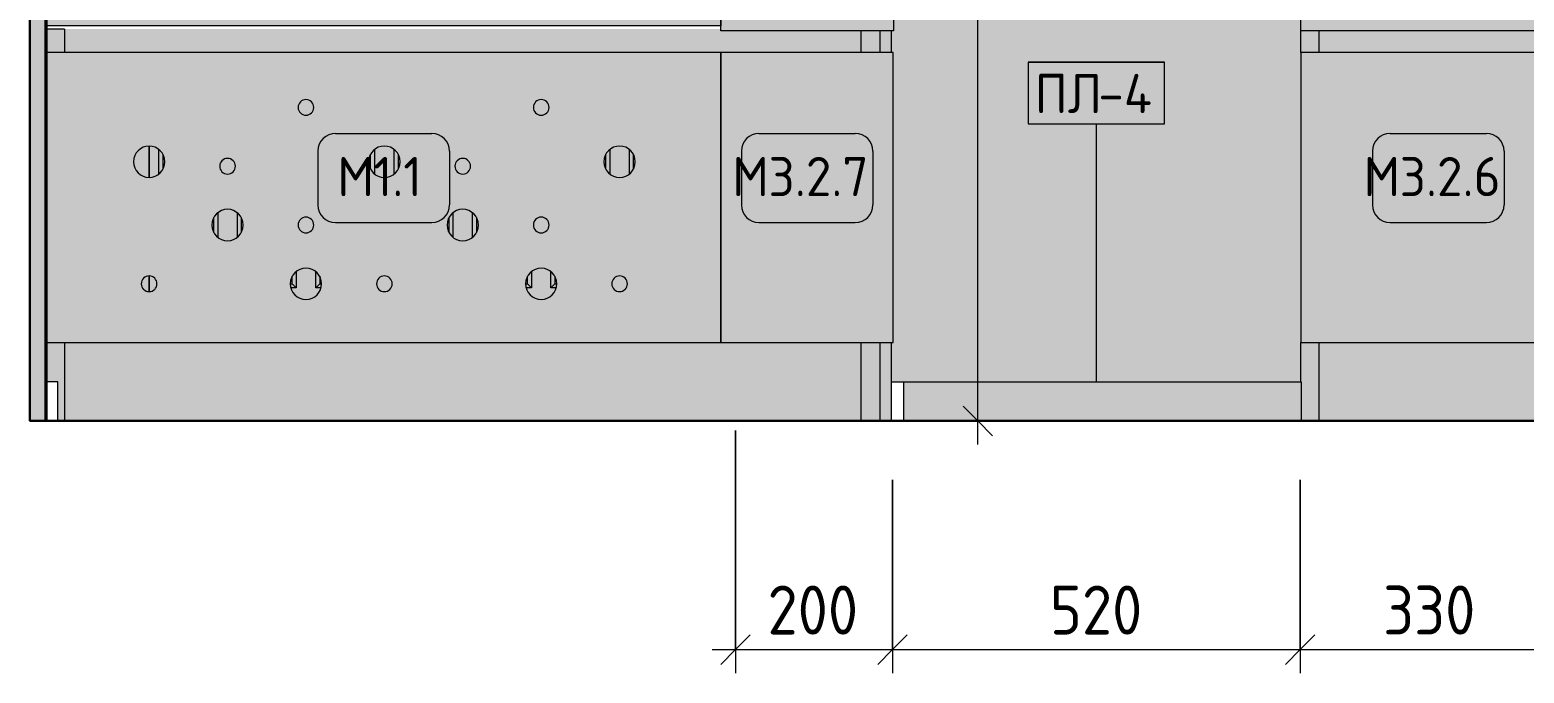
# Model space of a CAD drawing. Header units: millimetres. Extents: x 855 to 55508, y -2517 to 10900.
# Drawn here: x 38164 to 40070, y -322 to 499 of the extents above; entities that cross this region are included whole.
import ezdxf

# ---------------------------------------------------------------- set-up
doc = ezdxf.new("R2010")
doc.units = ezdxf.units.MM
for name, color, linetype, lineweight in [('A-ANNO-DIMS', 7, 'Continuous', 9), ('A-ANNO-DIMS-25', 7, 'Continuous', 9), ('A-FLOR', 7, 'Continuous', 9), ('A-GENM', 7, 'Continuous', 9), ('A-GENM-IDEN', 7, 'Continuous', 9), ('A-WALL-PATT', 7, 'Continuous', 9), ('I-WALL', 7, 'Continuous', 9), ('M-EQPM', 7, 'Continuous', 9), ('Знаки', 7, 'Continuous', 9), ('Марки для знаков', 7, 'Continuous', 9)]:
    doc.layers.add(name, color=color, linetype=linetype, lineweight=lineweight)
for name, color, linetype, lineweight, true_color in [('A-FLOR-FNSH-1', 7, 'Continuous', 30, 0x3c3c3c), ('A-WALL-5', 7, 'Continuous', 30, 0x3c3c3c), ('A-WALL-FNSH-3', 7, 'Continuous', 30, 0x3c3c3c), ('I-WALL-1', 7, 'Continuous', 9, 0x787878)]:
    doc.layers.add(name, color=color, linetype=linetype, lineweight=lineweight, true_color=true_color)
doc.layers.add('M-EQPM-1', color=7, linetype='Continuous', lineweight=9, true_color=0xe6e6e6, transparency=0.7)
doc.styles.add('GOST Common_5', font='GOST_Common.ttf', dxfattribs={"height": 50})
doc.styles.add('ISOCPEUR_2', font='isocpeur.ttf', dxfattribs={"width": 0.9, "height": 62.5})
doc.dimstyles.new('ISO-2_5_0_9К_БОЛЬШОЙ_1', dxfattribs={"dimscale": 304.8, "dimtxt": 62.248823, "dimasz": 0.123031, "dimexe": 0.098425, "dimexo": 0.246063, "dimgap": 0, "dimtad": 1, "dimdec": 0, "dimrnd": 10, "dimzin": 0, "dimdsep": 46, "dimtxsty": 'ISOCPEUR_2', "dimblk1": 'OBLIQUE', "dimblk2": 'OBLIQUE', "dimsah": 1, "dimcen": 0.09, "dimdle": 0.098425, "dimazin": 0, "dimtfac": 1, "dimtdec": 4, "dimtix": 1, "dimtmove": 0, "dimatfit": 3, "dimfxl": 1, "dimtvp": 1, "dimtolj": 1, "dimtzin": 0, "dimarcsym": 2})

# ---------------------------------------------------------------- blocks, each defined once
blk = doc.blocks.new('radiator_prado_classic_z_tip_30_po exemplyaru - Classic Z Тип 30-300-31134001-Развертка 1_68-3')
at = {"layer": 'M-EQPM-1'}
h = blk.add_hatch(color=256, dxfattribs=at)
h.paths.add_polyline_path([(-106478, 155), (-106472.8, 155.7), (-106468, 157.7), (-106463.6, 161.3), (-106460.5, 165.3), (-106458.7, 170), (-106458, 175), (-106458.7, 180.2), (-106460.7, 185), (-106463.9, 189.1), (-106468.3, 192.5), (-106473, 194.3), (-106478.5, 194.9), (-106483.2, 194.3), (-106488, 192.3), (-106492.1, 189.1), (-106495.5, 184.6), (-106497.3, 180.2), (-106498, 175), (-106497.3, 169.8), (-106495.3, 165), (-106492.1, 160.9), (-106488, 157.7), (-106483.2, 155.7), (-106478.5, 155.1)])
h.paths.add_polyline_path([(-106778, 155), (-106772.8, 155.7), (-106768, 157.7), (-106763.9, 160.9), (-106760.5, 165.3), (-106758.7, 170), (-106758, 175), (-106758.7, 180.2), (-106760.7, 185), (-106763.9, 189.1), (-106768.3, 192.5), (-106773, 194.3), (-106778, 195), (-106783.2, 194.3), (-106788, 192.3), (-106792.1, 189.1), (-106795.5, 184.6), (-106797.3, 180.2), (-106798, 175), (-106797.3, 169.8), (-106794.9, 164.5), (-106792.1, 160.9), (-106788, 157.7), (-106782.6, 155.6), (-106780.3, 155.3)])
h.paths.add_polyline_path([(-106378, 165), (-106375.4, 165.3), (-106373, 166.3), (-106370.9, 167.9), (-106369.3, 170), (-106368.3, 172.4), (-106368, 175), (-106368.3, 177.6), (-106369.9, 180.7), (-106371.4, 182.4), (-106373, 183.7), (-106375.4, 184.7), (-106378, 185), (-106380.6, 184.7), (-106383, 183.7), (-106385.1, 182.1), (-106386.8, 179.7), (-106387.7, 177.6), (-106388, 175), (-106387.7, 172.4), (-106386.5, 169.8), (-106385.1, 167.9), (-106383, 166.3), (-106380.6, 165.3)])
h.paths.add_polyline_path([(-106678, 165), (-106675.4, 165.3), (-106673, 166.3), (-106670.9, 167.9), (-106669.3, 170), (-106668.3, 173.1), (-106668, 175), (-106668.3, 177.6), (-106669.3, 180), (-106671.4, 182.4), (-106673, 183.7), (-106675.4, 184.7), (-106678, 185), (-106680.6, 184.7), (-106683, 183.7), (-106685.1, 182.1), (-106686.7, 180), (-106687.7, 177.6), (-106688, 175), (-106687.7, 172.4), (-106686.5, 169.8), (-106684.6, 167.6), (-106683, 166.3), (-106680.2, 165.3)])
h.paths.add_polyline_path([(-106978, 165), (-106975.4, 165.3), (-106973, 166.3), (-106970.9, 167.9), (-106969.3, 170), (-106968.3, 172.4), (-106968, 175), (-106968.3, 177.6), (-106969.3, 180), (-106971.4, 182.4), (-106973, 183.7), (-106975.4, 184.7), (-106978, 185), (-106978, 165.3)])
h.paths.add_polyline_path([(-106578, 230), (-106572.4, 230.9), (-106568, 232.7), (-106563.9, 235.9), (-106560.5, 240.4), (-106558.7, 245), (-106558, 250), (-106558.7, 255.2), (-106560.7, 260), (-106563.9, 264.1), (-106568, 267.3), (-106573, 269.3), (-106578, 270), (-106583.2, 269.3), (-106588, 267.3), (-106592.1, 264.1), (-106595.5, 259.6), (-106597.3, 255.2), (-106598, 250), (-106597.3, 244.8), (-106595.3, 240), (-106592.1, 235.9), (-106588, 232.7), (-106583.2, 230.7)])
h.paths.add_polyline_path([(-106878, 230), (-106872.4, 230.9), (-106868, 232.7), (-106863.9, 235.9), (-106860.5, 240.4), (-106858.7, 245), (-106858, 250), (-106858.7, 255.2), (-106860.7, 260), (-106863.9, 264.1), (-106868.3, 267.5), (-106873, 269.3), (-106878, 270), (-106883.2, 269.3), (-106888, 267.3), (-106892.1, 264.1), (-106895.5, 259.6), (-106897.3, 255.2), (-106898, 250), (-106897.3, 244.8), (-106895.3, 240), (-106892.1, 235.9), (-106888, 232.7), (-106883.2, 230.7)])
h.paths.add_polyline_path([(-106778, 240), (-106775.4, 240.3), (-106772.8, 241.5), (-106770.6, 243.4), (-106769.3, 245), (-106768.3, 247.4), (-106768, 250), (-106768.3, 252.6), (-106769.3, 255), (-106770.9, 257.1), (-106773, 258.7), (-106775.7, 259.7), (-106778, 260), (-106780.6, 259.7), (-106783, 258.7), (-106785.1, 257.1), (-106786.7, 255), (-106787.7, 252.6), (-106788, 250), (-106787.7, 247.4), (-106786.5, 244.8), (-106785.1, 242.9), (-106782.6, 241.2), (-106780.6, 240.3)])
h.paths.add_polyline_path([(-106478, 240), (-106475.4, 240.3), (-106472.8, 241.5), (-106470.6, 243.4), (-106469.3, 245), (-106468.3, 247.4), (-106468, 250), (-106468.3, 252.6), (-106469.3, 255), (-106470.9, 257.1), (-106473, 258.7), (-106475.4, 259.7), (-106478.5, 259.9), (-106480.6, 259.7), (-106483, 258.7), (-106485.1, 257.1), (-106486.7, 255), (-106487.7, 252.6), (-106488, 250), (-106487.7, 247.4), (-106486.5, 244.8), (-106485.1, 242.9), (-106482.4, 241.1), (-106480.6, 240.3), (-106478.5, 240.1)])
h.paths.add_polyline_path([(-106378, 310.7), (-106372.8, 311.4), (-106368, 313.4), (-106363.9, 316.5), (-106360.5, 321.1), (-106358.7, 325.5), (-106358, 330.7), (-106358.7, 335.9), (-106360.7, 340.7), (-106363.9, 344.8), (-106368, 348), (-106372.8, 350), (-106378, 350.7), (-106383.2, 350), (-106388, 348), (-106392.1, 344.8), (-106395.5, 340.3), (-106397.3, 335.9), (-106398, 330.7), (-106397.3, 325.5), (-106395.3, 320.7), (-106391.6, 316.1), (-106388, 313.4), (-106383.2, 311.4), (-106380.6, 311)])
h.paths.add_polyline_path([(-106678, 310.7), (-106672.8, 311.4), (-106668, 313.4), (-106663.9, 316.5), (-106660.5, 321.1), (-106658.7, 325.5), (-106658, 330.7), (-106658.7, 335.9), (-106660.7, 340.7), (-106663.9, 344.8), (-106668, 348), (-106672.8, 350), (-106678, 350.7), (-106683.2, 350), (-106688, 348), (-106692.1, 344.8), (-106695.7, 339.8), (-106697.3, 335.9), (-106698, 330.7), (-106697.3, 325.5), (-106695.3, 320.7), (-106692.1, 316.5), (-106688, 313.4), (-106683.2, 311.4), (-106680.6, 311)])
h.paths.add_polyline_path([(-106978, 310.7), (-106972.3, 311.6), (-106968, 313.4), (-106963.9, 316.5), (-106960.5, 321.1), (-106958.7, 325.5), (-106958, 330.7), (-106958.7, 335.9), (-106960.7, 340.7), (-106963.9, 344.8), (-106968, 348), (-106972.8, 350), (-106978, 350.7), (-106978, 311)])
h.paths.add_polyline_path([(-106578, 315), (-106575.4, 315.3), (-106572.8, 316.5), (-106570.9, 317.9), (-106569.3, 320), (-106568.3, 322.4), (-106568, 325), (-106568.3, 327.6), (-106569.3, 330), (-106570.9, 332.1), (-106573, 333.7), (-106576.4, 334.8), (-106578, 335), (-106580.6, 334.7), (-106583, 333.7), (-106585.1, 332.1), (-106587.1, 329), (-106587.7, 327.6), (-106588, 325), (-106587.7, 322.4), (-106586.3, 319.5), (-106585.1, 317.9), (-106582.1, 316), (-106580.6, 315.3)])
h.paths.add_polyline_path([(-106878, 315), (-106875.4, 315.3), (-106872.8, 316.5), (-106870.9, 317.9), (-106869.3, 320), (-106868.3, 322.4), (-106868, 325), (-106868.3, 327.6), (-106869.4, 330.1), (-106870.9, 332.1), (-106873, 333.7), (-106875.4, 334.7), (-106878, 335), (-106880.6, 334.7), (-106883, 333.7), (-106885.1, 332.1), (-106886.7, 330), (-106887.7, 327.6), (-106888, 325), (-106887.7, 322.4), (-106886.7, 320), (-106885.1, 317.9), (-106882.1, 316), (-106880.6, 315.3)])
h.paths.add_polyline_path([(-106478, 390), (-106475.4, 390.3), (-106473, 391.3), (-106470.3, 393.8), (-106469, 395.7), (-106468.3, 398), (-106468.1, 401), (-106468.7, 403.5), (-106469.7, 405.5), (-106471.4, 407.4), (-106473.2, 408.8), (-106475.4, 409.7), (-106478.8, 409.9), (-106480.6, 409.7), (-106483, 408.7), (-106485.2, 406.9), (-106486.7, 405), (-106487.7, 402.6), (-106488, 400), (-106487.7, 397.4), (-106486.6, 394.9), (-106485.1, 392.9), (-106483, 391.3), (-106480.6, 390.3), (-106478.5, 390.1)])
h.paths.add_polyline_path([(-106778, 390), (-106775.4, 390.3), (-106772.9, 391.4), (-106770.9, 392.9), (-106769, 395.7), (-106768.3, 398), (-106768.1, 400.8), (-106768.6, 403.2), (-106769.6, 405.3), (-106770.9, 407.1), (-106773.2, 408.8), (-106775.4, 409.7), (-106778, 410), (-106780.6, 409.7), (-106783.5, 408.3), (-106785.5, 406.5), (-106786.9, 404.5), (-106787.7, 402.6), (-106788, 400), (-106787.7, 397.4), (-106786.7, 395), (-106785.1, 392.9), (-106782.6, 391.2), (-106780.6, 390.3)])
at = {"layer": 'M-EQPM'}
for p, q in [((-106978, 310.7), (-106978, 350.7)), ((-106978, 310.7), (-106978, 350.7)), ((-106978, 310.7), (-106978, 350.7)), ((-106978, 310.7), (-106978, 350.7)), ((-106978, 350.7), (-106978, 310.7)), ((-106978, 350.7), (-106978, 310.7)), ((-106965.5, 315.3), (-106965.5, 346.1)), ((-106690.5, 346.1), (-106690.5, 315.3)), ((-106665.5, 315.3), (-106665.5, 346.1)), ((-106390.5, 346.1), (-106390.5, 315.3)), ((-106365.5, 315.3), (-106365.5, 346.1)), ((-106960.5, 340.2), (-106960.5, 321.1)), ((-106695.5, 321.1), (-106695.5, 340.3)), ((-106660.5, 340.2), (-106660.5, 321.1)), ((-106395.5, 321.1), (-106395.5, 340.3)), ((-106360.5, 340.2), (-106360.5, 321.1)), ((-106895.5, 240.4), (-106895.5, 259.6)), ((-106890.5, 265.4), (-106890.5, 234.6)), ((-106865.5, 234.6), (-106865.5, 265.4)), ((-106860.5, 259.6), (-106860.5, 240.4)), ((-106595.5, 240.4), (-106595.5, 259.6)), ((-106590.5, 265.4), (-106590.5, 234.6)), ((-106565.5, 234.6), (-106565.5, 265.4)), ((-106560.5, 259.6), (-106560.5, 240.4)), ((-106978, 165), (-106978, 185)), ((-106978, 165), (-106978, 185)), ((-106978, 165), (-106978, 185)), ((-106978, 165), (-106978, 185)), ((-106978, 185), (-106978, 165)), ((-106978, 185), (-106978, 165)), ((-106798, 175), (-106795.5, 175)), ((-106795.5, 175), (-106795.5, 184.6)), ((-106790.5, 170), (-106795.5, 175)), ((-106790.5, 190.4), (-106790.5, 170)), ((-106765.5, 170), (-106765.5, 190.4)), ((-106760.5, 175), (-106765.5, 170)), ((-106760.5, 184.6), (-106760.5, 175)), ((-106760.5, 175), (-106758, 175)), ((-106498, 175), (-106495.5, 175)), ((-106495.5, 175), (-106495.5, 184.6)), ((-106490.5, 170), (-106495.5, 175)), ((-106490.5, 190.4), (-106490.5, 170)), ((-106465.5, 170), (-106465.5, 190.4)), ((-106460.5, 175), (-106465.5, 170)), ((-106460.5, 184.6), (-106460.5, 175)), ((-106460.5, 175), (-106458, 175)), ((-106790.5, 170), (-106797.3, 170)), ((-106758.7, 170), (-106765.5, 170)), ((-106490.5, 170), (-106497.3, 170)), ((-106458.7, 170), (-106465.5, 170))]:
    blk.add_line(p, q, dxfattribs=at)
blk = doc.blocks.new('Плинтус - Плинтус светлый _сад_-32860289-Развертка 1_68-3')
at = {"layer": 'A-GENM'}
blk.add_hatch(color=256, dxfattribs=at).paths.add_polyline_path([(-105509, 0), (-105508.8, 0), (-105509, 50), (-106016.1, 50), (-106016.1, 0), (-105740, 0)])
for p, q in [((-106031.1, 0), (-106031.1, 50)), ((-106031.1, 50), (-106016.1, 50)), ((-106016.1, 50), (-105508.8, 50)), ((-106016.1, 50), (-106016.1, 0)), ((-105508.8, 50), (-105508.8, 0))]:
    blk.add_line(p, q, dxfattribs=at)
blk = doc.blocks.new('Зашивка радиатора_ с перфорацией М1_1 - Зашивка радиатора_ с перфорацией М1_1-31131234-Развертка 1_68-3')
at = {"layer": 'Знаки'}
blk.add_hatch(color=256, dxfattribs=at).paths.add_polyline_path([(-107109, 504), (-106248.8, 504), (-106248.8, 520), (-107109, 520), (-107109, 505.5)])
h = blk.add_hatch(color=256, dxfattribs=at)
h.paths.add_polyline_path([(-107109, 100), (-106249, 100), (-106249, 470), (-107109, 470), (-107109, 121.5)])
h.paths.add_polyline_path([(-106778, 155), (-106783.2, 155.7), (-106788, 157.7), (-106792.4, 161.3), (-106795.5, 165.3), (-106797.3, 170), (-106798, 175), (-106797.3, 180.2), (-106795.3, 185), (-106792.1, 189.1), (-106788, 192.3), (-106782.6, 194.4), (-106778, 195), (-106772.8, 194.3), (-106768, 192.3), (-106763.9, 189.1), (-106760.5, 184.6), (-106758.7, 180), (-106758, 175), (-106758.7, 169.8), (-106760.8, 164.8), (-106763.9, 160.9), (-106768, 157.7), (-106772.8, 155.7), (-106774, 155.5)])
h.paths.add_polyline_path([(-106478, 155), (-106483.2, 155.7), (-106488, 157.7), (-106492.1, 160.9), (-106495.5, 165.3), (-106497.3, 170), (-106498, 175), (-106497.3, 180.2), (-106495.3, 185), (-106492.1, 189.1), (-106488, 192.3), (-106483, 194.3), (-106478, 195), (-106472.8, 194.3), (-106468, 192.3), (-106463.9, 189.1), (-106460.5, 184.6), (-106458.7, 180), (-106458, 175), (-106458.7, 169.8), (-106461.1, 164.5), (-106463.9, 160.9), (-106468, 157.7), (-106472.8, 155.7)])
h.paths.add_polyline_path([(-106678, 165), (-106680.6, 165.3), (-106683, 166.3), (-106685.1, 167.9), (-106686.9, 170.5), (-106687.7, 172.4), (-106688, 175), (-106687.7, 177.6), (-106686.7, 180), (-106684.6, 182.4), (-106683, 183.7), (-106680.6, 184.7), (-106678, 185), (-106675.4, 184.7), (-106673, 183.7), (-106670.9, 182.1), (-106669.3, 180), (-106668.3, 177.6), (-106668, 175), (-106668.3, 172.4), (-106669.8, 169.5), (-106670.9, 167.9), (-106674, 165.9), (-106675.4, 165.3)])
h.paths.add_polyline_path([(-106978, 165), (-106980.6, 165.3), (-106983, 166.3), (-106985.1, 167.9), (-106986.7, 170), (-106987.7, 172.4), (-106988, 175), (-106987.7, 177.6), (-106986.7, 180), (-106984.6, 182.4), (-106983, 183.7), (-106980.6, 184.7), (-106978, 185), (-106975.4, 184.7), (-106973, 183.7), (-106970.9, 182.1), (-106969.3, 180), (-106968.3, 177.6), (-106968, 175), (-106968.3, 172.4), (-106969.3, 170), (-106970.9, 167.9), (-106973, 166.3), (-106975.4, 165.3)])
h.paths.add_polyline_path([(-106378, 165), (-106380.6, 165.3), (-106383, 166.3), (-106385.2, 168.1), (-106386.7, 170), (-106387.7, 172.4), (-106388, 175), (-106387.7, 177.6), (-106386.7, 180), (-106384.6, 182.4), (-106383, 183.7), (-106380.6, 184.7), (-106378, 185), (-106375.4, 184.7), (-106373, 183.7), (-106370.9, 182.1), (-106369.3, 180), (-106368.3, 177.6), (-106368, 175), (-106368.3, 172.4), (-106369.9, 169.3), (-106370.9, 167.9), (-106373, 166.3), (-106375.4, 165.3)])
h.paths.add_polyline_path([(-106578, 230), (-106583.2, 230.7), (-106588, 232.7), (-106592.1, 235.9), (-106595.3, 240), (-106597.3, 244.8), (-106598, 250), (-106597.3, 255.2), (-106595.3, 260), (-106592.1, 264.1), (-106588, 267.3), (-106583, 269.3), (-106578, 270), (-106572.8, 269.3), (-106568, 267.3), (-106563.9, 264.1), (-106560.5, 259.6), (-106558.7, 255), (-106558, 250), (-106558.7, 244.8), (-106560.7, 240), (-106563.9, 235.9), (-106568, 232.7), (-106572.8, 230.7)])
h.paths.add_polyline_path([(-106878, 230), (-106883.2, 230.7), (-106888, 232.7), (-106892.1, 235.9), (-106895.3, 240), (-106897.3, 244.8), (-106898, 250), (-106897.3, 255.2), (-106895.3, 260), (-106892.1, 264.1), (-106888, 267.3), (-106883, 269.3), (-106878, 270), (-106872.8, 269.3), (-106868, 267.3), (-106863.9, 264.1), (-106860.5, 259.6), (-106858.7, 255), (-106858, 250), (-106858.7, 244.8), (-106860.7, 240), (-106863.9, 235.9), (-106868, 232.7), (-106872.8, 230.7)])
h.paths.add_polyline_path([(-106778, 240), (-106780.6, 240.3), (-106783, 241.3), (-106785.4, 243.4), (-106786.7, 245), (-106787.7, 247.4), (-106788, 250), (-106787.7, 252.6), (-106786.7, 255), (-106785.1, 257.1), (-106782.6, 258.8), (-106780.6, 259.7), (-106778, 260), (-106775.4, 259.7), (-106773, 258.7), (-106770.9, 257.1), (-106769.3, 255), (-106768.3, 252.6), (-106768, 250), (-106768.3, 247.4), (-106769.3, 245), (-106770.9, 242.9), (-106773.6, 241.1), (-106775.4, 240.3)])
h.paths.add_polyline_path([(-106478, 240), (-106480.6, 240.3), (-106483, 241.3), (-106485.4, 243.4), (-106486.7, 245), (-106487.7, 247.4), (-106488, 250), (-106487.7, 252.6), (-106486.7, 255), (-106485.1, 257.1), (-106483, 258.7), (-106480.3, 259.7), (-106478, 260), (-106475.4, 259.7), (-106473, 258.7), (-106470.9, 257.1), (-106469.3, 255), (-106468.3, 252.6), (-106468, 250), (-106468.3, 247.4), (-106469.3, 245), (-106470.9, 242.9), (-106473, 241.3), (-106475.4, 240.3)])
h.paths.add_polyline_path([(-106378, 310.7), (-106383.2, 311.4), (-106388, 313.4), (-106392.1, 316.5), (-106395.3, 320.7), (-106397.3, 325.5), (-106398, 330.7), (-106397.3, 335.9), (-106395.3, 340.7), (-106391.6, 345.2), (-106388, 348), (-106383.2, 350), (-106378, 350.7), (-106372.8, 350), (-106368, 348), (-106363.9, 344.8), (-106360.7, 340.7), (-106358.7, 335.9), (-106358, 330.7), (-106358.7, 325.5), (-106360.7, 320.7), (-106363.9, 316.5), (-106368, 313.4), (-106373, 311.3), (-106374.5, 311.1)])
h.paths.add_polyline_path([(-106978, 310.7), (-106983.2, 311.4), (-106988, 313.4), (-106992.1, 316.5), (-106995.3, 320.7), (-106997.3, 325.5), (-106998, 330.7), (-106997.3, 335.9), (-106995.3, 340.7), (-106992.1, 344.8), (-106988, 348), (-106983.2, 350), (-106978, 350.7), (-106972.8, 350), (-106968, 348), (-106963.9, 344.8), (-106960.5, 340.2), (-106958.5, 334.8), (-106958, 330.7), (-106958.9, 325), (-106960.7, 320.7), (-106963.9, 316.5), (-106968, 313.4), (-106972.8, 311.4), (-106978, 310.7)])
h.paths.add_polyline_path([(-106678, 310.7), (-106683.2, 311.4), (-106688, 313.4), (-106692.1, 316.5), (-106695.7, 321.6), (-106697.3, 325.5), (-106698, 330.7), (-106697.3, 335.9), (-106695.3, 340.7), (-106692.1, 344.8), (-106688, 348), (-106683.2, 350), (-106678, 350.7), (-106672.8, 350), (-106668, 348), (-106663.9, 344.8), (-106660.5, 340.2), (-106658.5, 334.8), (-106658, 330.7), (-106658.9, 325), (-106660.7, 320.7), (-106663.9, 316.5), (-106668, 313.4), (-106672.8, 311.4), (-106675.4, 311)])
h.paths.add_polyline_path([(-106878, 315), (-106880.6, 315.3), (-106883, 316.3), (-106885.1, 317.9), (-106886.9, 320.7), (-106887.7, 322.4), (-106888, 325), (-106887.7, 327.6), (-106886.7, 330), (-106885.1, 332.1), (-106883, 333.7), (-106880.6, 334.7), (-106878, 335), (-106875.4, 334.7), (-106873, 333.7), (-106870.9, 332.1), (-106869.3, 330), (-106868.3, 327.6), (-106868, 325), (-106868.3, 322.4), (-106869.4, 319.9), (-106870.9, 317.9), (-106873, 316.3), (-106875.4, 315.3)])
h.paths.add_polyline_path([(-106578, 315), (-106580.6, 315.3), (-106583, 316.3), (-106585.1, 317.9), (-106587.1, 321), (-106587.7, 322.4), (-106588, 325), (-106587.7, 327.6), (-106586.7, 330), (-106585.1, 332.1), (-106583, 333.7), (-106579.6, 334.8), (-106578, 335), (-106575.4, 334.7), (-106573, 333.7), (-106570.9, 332.1), (-106569.3, 330), (-106568.3, 327.6), (-106568, 325), (-106568.3, 322.4), (-106569.7, 319.5), (-106570.9, 317.9), (-106573, 316.3), (-106575.4, 315.3)])
h.paths.add_polyline_path([(-106478, 390), (-106480.6, 390.3), (-106483.1, 391.4), (-106485.1, 392.9), (-106487, 395.7), (-106487.7, 398), (-106487.9, 400.8), (-106487.4, 403.2), (-106486.4, 405.3), (-106484.6, 407.4), (-106482.8, 408.8), (-106480.6, 409.7), (-106478, 410), (-106475.4, 409.7), (-106472.8, 408.5), (-106470.9, 407.1), (-106469.3, 405), (-106468.3, 402.6), (-106468, 400), (-106468.3, 397.4), (-106469.3, 395), (-106470.9, 392.9), (-106473, 391.3), (-106475.4, 390.3)])
h.paths.add_polyline_path([(-106778, 390), (-106780.6, 390.3), (-106783, 391.3), (-106785.7, 393.8), (-106787, 395.7), (-106787.7, 398), (-106787.9, 401), (-106787.3, 403.5), (-106786.3, 405.5), (-106785, 407.1), (-106782.6, 408.8), (-106780.6, 409.7), (-106778, 410), (-106775.4, 409.7), (-106772.5, 408.3), (-106770.9, 407.1), (-106769.3, 405), (-106768.3, 402.6), (-106768, 400), (-106768.3, 397.4), (-106769.4, 394.9), (-106770.9, 392.9), (-106773, 391.3), (-106775.4, 390.3)])
for p, q in [((-107109, 520), (-106248.8, 520)), ((-106248.8, 520), (-106248.8, 504)), ((-106248.8, 504), (-107109, 504)), ((-106249, 470), (-107109, 470)), ((-106249, 100), (-106249, 470)), ((-107109, 100), (-106249, 100))]:
    blk.add_line(p, q, dxfattribs=at)
for centre, radius, start, end in [((-106778, 400), 10, 0, 180), ((-106478, 400), 10, 360, 180), ((-106778, 400), 10, 180, 0), ((-106478, 400), 10, 180, 0), ((-106978, 330.7), 20, 0, 180), ((-106678, 330.7), 20, 0, 180), ((-106378, 330.7), 20, 0, 180), ((-106978, 330.7), 20, 180, 0), ((-106878, 325), 10, 0, 180), ((-106878, 325), 10, 180, 0), ((-106678, 330.7), 20, 180, 0), ((-106578, 325), 10, 0, 180), ((-106578, 325), 10, 180, 0), ((-106378, 330.7), 20, 180, 0), ((-106878, 250), 20, 0, 180), ((-106578, 250), 20, 0, 180), ((-106878, 250), 20, 180, 0), ((-106778, 250), 10, 0, 180), ((-106778, 250), 10, 180, 0), ((-106578, 250), 20, 180, 0), ((-106478, 250), 10, 360, 180), ((-106478, 250), 10, 180, 0), ((-106778, 175), 20, 0, 180), ((-106478, 175), 20, 0, 180), ((-106978, 175), 10, 0, 180), ((-106978, 175), 10, 180, 0), ((-106778, 175), 20, 180, 0), ((-106678, 175), 10, 0, 180), ((-106678, 175), 10, 180, 0), ((-106478, 175), 20, 180, 0), ((-106378, 175), 10, 0, 180), ((-106378, 175), 10, 180, 0)]:
    blk.add_arc(centre, radius, start, end, dxfattribs=at)
blk = doc.blocks.new('Зашивка_ торцевая панель - Зашивка_ торцевая панель Т2-V22-Развертка 1_68-3')
at = {"layer": 'Знаки'}
for points in [[(-105509, 470), (-105486, 470), (-105486, 497.9), (-105509, 497.9), (-105509, 487.2)], [(-105486, 0), (-105486, 100), (-105509, 100), (-105508.8, 0)]]:
    blk.add_hatch(color=256, dxfattribs=at).paths.add_polyline_path(points)
for p, q in [((-105486, 497.9), (-105486, 470)), ((-105486, 100), (-105486, 0))]:
    blk.add_line(p, q, dxfattribs=at)
blk = doc.blocks.new('Зашивка_ торцевая панель - Зашивка_ торцевая панель Т2-31135790-Развертка 1_68-3')
at = {"layer": 'Знаки'}
for points in [[(-101875, 470), (-101875, 497.9), (-101899, 497.9), (-101899, 470)], [(-101875, 0), (-101875, 100), (-101899, 100), (-101899, 0)]]:
    blk.add_hatch(color=256, dxfattribs=at).paths.add_polyline_path(points)
for p, q in [((-101899, 470), (-101899, 497.9)), ((-101875, 497.9), (-101875, 470)), ((-101899, 0), (-101899, 100)), ((-101875, 100), (-101875, 0))]:
    blk.add_line(p, q, dxfattribs=at)
blk = doc.blocks.new('Зашивка_ торцевая панель - Зашивка_ торцевая панель Т2-V23-Развертка 1_68-3')
at = {"layer": 'Знаки'}
for points in [[(-107086, 470), (-107086, 500), (-107109, 499.8), (-107109, 470)], [(-107094.5, 0), (-107086, 0), (-107086, 100), (-107109, 100), (-107109, 50), (-107094.5, 50), (-107094.5, 8.3)]]:
    blk.add_hatch(color=256, dxfattribs=at).paths.add_polyline_path(points)
for p, q in [((-107086, 500), (-107109, 500)), ((-107086, 500), (-107086, 470)), ((-107086, 100), (-107086, 0))]:
    blk.add_line(p, q, dxfattribs=at)
blk = doc.blocks.new('Зашивка без перфорации М3_2_1 - М3_2_6-31137784-Развертка 1_68-3')
at = {"layer": 'Знаки'}
for points in [[(-105158.8, 497.9), (-105158.8, 520), (-105509, 520), (-105509, 497.9), (-105181.4, 497.9)], [(-105392.5, 100), (-105159, 100), (-105159, 470), (-105509, 470), (-105509, 100), (-105443.2, 100)]]:
    blk.add_hatch(color=256, dxfattribs=at).paths.add_polyline_path(points)
for p, q in [((-105509, 520), (-105158.8, 520)), ((-105509, 497.9), (-105509, 520)), ((-105158.8, 520), (-105158.8, 497.9)), ((-105158.8, 497.9), (-105509, 497.9)), ((-105159, 470), (-105509, 470)), ((-105509, 470), (-105509, 100)), ((-105159, 100), (-105159, 470)), ((-105509, 100), (-105159, 100))]:
    blk.add_line(p, q, dxfattribs=at)
blk = doc.blocks.new('Зашивка без перфорации М3_2_1 - М3_2_7-31137878-Развертка 1_68-3')
at = {"layer": 'Знаки'}
for points in [[(-106030, 497.9), (-106028.8, 497.9), (-106028.8, 520), (-106248.8, 520), (-106249, 497.9), (-106063.2, 497.9)], [(-106087.5, 100), (-106029, 100), (-106029, 470), (-106249, 470), (-106249, 100), (-106230, 100)]]:
    blk.add_hatch(color=256, dxfattribs=at).paths.add_polyline_path(points)
for p, q in [((-106249, 520), (-106028.8, 520)), ((-106249, 497.9), (-106249, 520)), ((-106028.8, 520), (-106028.8, 497.9)), ((-106028.8, 497.9), (-106249, 497.9)), ((-106029, 470), (-106249, 470)), ((-106249, 470), (-106249, 100)), ((-106029, 100), (-106029, 470)), ((-106249, 100), (-106029, 100))]:
    blk.add_line(p, q, dxfattribs=at)
blk = doc.blocks.new('Рисунок_горы - Рисунок_горы-31934381-Развертка 1_68-3')
at = {"layer": 'A-GENM'}
blk.add_open_spline([(-107109, 174.8), (-107109, 174.8), (-107109, 174.8), (-107109, 174.8)], degree=3, dxfattribs=at)
blk = doc.blocks.new('Плинтус - Плинтус светлый _сад_-32860329-Развертка 1_68-3')
at = {"layer": 'A-GENM'}
for p, q in [((-107094.5, 50), (-107109.5, 50)), ((-107109.5, 50), (-107109.5, 0)), ((-107094.5, 0), (-107094.5, 50)), ((-107109.5, 0), (-107094.5, 0))]:
    blk.add_line(p, q, dxfattribs=at)
blk = doc.blocks.new('DIMBLOCK18-Развертка 1_68-3')
at = {"layer": 'A-ANNO-DIMS-25'}
for p, q in [((39064, -12.2), (39064, -321.7)), ((39064, -291.7), (39064, -12.2)), ((39264, -75), (39264, -321.7)), ((39264, -291.7), (39264, -75.1)), ((39034, -291.7), (39264, -291.7))]:
    blk.add_line(p, q, dxfattribs=at)
at = {"layer": 'A-ANNO-DIMS-25', "lineweight": 20}
for p, q in [((39064, -291.7), (39082.7, -273)), ((39264, -291.7), (39282.7, -273)), ((39064, -291.7), (39045.2, -310.5)), ((39264, -291.7), (39245.2, -310.5))]:
    blk.add_line(p, q, dxfattribs=at)
at = {"layer": 'A-ANNO-DIMS-25', "color": 0, "insert": (39104.7, -210), "char_height": 62.5, "width": 142.215, "attachment_point": 1, "line_spacing_factor": 1.149209, "style": 'ISOCPEUR_2'}
blk.add_mtext('200', dxfattribs=at)
blk = doc.blocks.new('_Oblique')
at = {"color": 0, "linetype": 'ByBlock', "lineweight": -2}
blk.add_line((-0.5, -0.5), (0.5, 0.5), dxfattribs=at)
blk = doc.blocks.new('DIMBLOCK19-Развертка 1_68-3')
at = {"layer": 'A-ANNO-DIMS-25'}
for p, q in [((39264, -75), (39264, -321.7)), ((39264, -291.7), (39264, -75.1)), ((39784, -75), (39784, -321.7)), ((39784, -291.7), (39784, -75.1)), ((39264, -291.7), (39784, -291.7))]:
    blk.add_line(p, q, dxfattribs=at)
at = {"layer": 'A-ANNO-DIMS-25', "lineweight": 20}
for p, q in [((39264, -291.7), (39282.7, -273)), ((39784, -291.7), (39802.7, -273)), ((39264, -291.7), (39245.2, -310.5)), ((39784, -291.7), (39765.2, -310.5))]:
    blk.add_line(p, q, dxfattribs=at)
at = {"layer": 'A-ANNO-DIMS-25', "color": 0, "insert": (39464.7, -210), "char_height": 62.5, "width": 142.215, "attachment_point": 1, "line_spacing_factor": 1.149209, "style": 'ISOCPEUR_2'}
blk.add_mtext('520', dxfattribs=at)
blk = doc.blocks.new('DIMBLOCK20-Развертка 1_68-3')
at = {"layer": 'A-ANNO-DIMS-25'}
for p, q in [((40114, -12.2), (40114, -321.7)), ((40114, -291.7), (40114, -12.2)), ((39784, -75), (39784, -321.7)), ((39784, -291.7), (39784, -75.1)), ((39784, -291.7), (40114, -291.7))]:
    blk.add_line(p, q, dxfattribs=at)
at = {"layer": 'A-ANNO-DIMS-25', "lineweight": 20}
for p, q in [((39784, -291.7), (39802.7, -273)), ((40114, -291.7), (40132.7, -273)), ((39784, -291.7), (39765.2, -310.5)), ((40114, -291.7), (40095.2, -310.5))]:
    blk.add_line(p, q, dxfattribs=at)
at = {"layer": 'A-ANNO-DIMS-25', "color": 0, "insert": (39889.7, -210), "char_height": 62.5, "width": 142.215, "attachment_point": 1, "line_spacing_factor": 1.149209, "style": 'ISOCPEUR_2'}
blk.add_mtext('330', dxfattribs=at)
blk = doc.blocks.new('Mark Reiling - Mark Reiling-26174330-Развертка 1_68-3')
at = {"layer": 'A-GENM-IDEN'}
for p, q in [((-105856.7, 457.8), (-105856.7, 379)), ((-105856.7, 457.8), (-105683.2, 457.8)), ((-105683.2, 457.8), (-105856.7, 457.8)), ((-105856.7, 457.8), (-105856.7, 379)), ((-105683.2, 379), (-105683.2, 457.8)), ((-105683.2, 379), (-105683.2, 457.8)), ((-105856.7, 379), (-105683.2, 379)), ((-105856.7, 379), (-105683.2, 379))]:
    blk.add_line(p, q, dxfattribs=at)
blk = doc.blocks.new('DIMBLOCK24-Развертка 1_68-3')
at = {"layer": 'A-ANNO-DIMS-25'}
for p, q in [((39372.7, -30), (39372.7, 1830)), ((39388.5, 1800), (39342.7, 1800)), ((39372.7, 1800), (39388.5, 1800)), ((39421.2, 0), (39342.7, 0)), ((39372.7, 0), (39421.2, 0))]:
    blk.add_line(p, q, dxfattribs=at)
at = {"layer": 'A-ANNO-DIMS-25', "lineweight": 20}
for p, q in [((39372.7, 1800), (39354, 1818.8)), ((39372.7, 1800), (39391.5, 1781.2)), ((39372.7, 0), (39354, 18.8)), ((39372.7, 0), (39391.5, -18.8))]:
    blk.add_line(p, q, dxfattribs=at)
at = {"layer": 'A-ANNO-DIMS-25', "color": 0, "insert": (39291.1, 826.4), "char_height": 62.5, "width": 176.691, "attachment_point": 1, "rotation": 90, "line_spacing_factor": 1.149209, "style": 'ISOCPEUR_2'}
blk.add_mtext('1800', dxfattribs=at)
blk = doc.blocks.new('Марка_Знаки - В прямоуг_Наименование краткое-30718135-Развертка 1_68-3')
at = {"layer": 'Марки для знаков'}
for p, q in [((-106740.2, 366.9), (-106617.5, 366.9)), ((-106762.7, 344.4), (-106762.7, 275.4)), ((-106595, 344.4), (-106595, 275.6)), ((-106740.4, 253.1), (-106617.5, 253.1))]:
    blk.add_line(p, q, dxfattribs=at)
for centre, radius, start, end in [((-106740.2, 344.4), 22.5, 90, 180), ((-106617.5, 344.4), 22.5, 360, 90), ((-106740.4, 275.4), 22.3, 180, 270), ((-106617.5, 275.6), 22.5, 270, 360)]:
    blk.add_arc(centre, radius, start, end, dxfattribs=at)

msp = doc.modelspace()

# ---------------------------------------------------------------- hatches: boundary and pattern name
at = {"layer": 'A-WALL-PATT'}
h = msp.add_hatch(color=256, dxfattribs=at)
h.paths.add_polyline_path([(38923.1, 0), (39224, 0), (39224, 100), (38208, 100), (38208, 0), (38921, 0)])
h.paths.add_polyline_path([(39262.9, 0), (39262.9, 100), (39248, 100), (39248, 0), (39253.5, 0)])
h.paths.add_polyline_path([(38316, 165), (38316, 165), (38316, 185), (38313.4, 184.7), (38310.8, 183.5), (38308.9, 182.1), (38307.3, 180), (38306.3, 177.6), (38306, 175), (38306.3, 172.4), (38307.3, 170), (38308.9, 167.9), (38311, 166.3), (38313.4, 165.3), (38316, 165)])
h.paths.add_polyline_path([(38316, 310.7), (38316, 310.7), (38316, 350.7), (38310.8, 350), (38306, 348), (38301.8, 344.8), (38298.7, 340.7), (38296.5, 334.8), (38296, 330.7), (38296.7, 325.5), (38298.7, 320.7), (38301.8, 316.5), (38306, 313.4), (38311, 311.3), (38316, 310.7)])
h.paths.add_polyline_path([(38685.2, 470), (39224, 470), (39224, 497.9), (39045, 497.9), (39045, 500), (38208, 500), (38208, 470), (38598.3, 470)])
h.paths.add_polyline_path([(39248, 470), (39263, 470), (39263, 497.9), (39248, 497.9), (39248, 487.2)])
h.paths.add_polyline_path([(39263, 520), (39263, 3700), (38185, 3700), (38185, 3000), (39064, 3000), (39064, 520), (39229.3, 520)])
h = msp.add_hatch(color=256, dxfattribs=at)
h.paths.add_polyline_path([(39263, 50), (39264, 50), (39264, 100), (39263, 100)])
h.paths.add_polyline_path([(39264, 470), (39264, 497.9), (39263, 497.9), (39263, 470)])
h.paths.add_polyline_path([(39264, 520), (39264, 3700), (39263, 3700), (39263, 520)])
h = msp.add_hatch(color=256, dxfattribs=at)
h.paths.add_polyline_path([(39277.9, 50), (39785, 50), (39785, 3700), (39264, 3700), (39264, 520), (39265.2, 520), (39265.2, 497.9), (39264, 497.9), (39264, 470), (39265, 470), (39265, 100), (39264, 100), (39264, 50), (39265, 50)])
h.paths.add_polyline_path([(39482.5, 1759), (39482.5, 1841), (39564.5, 1841), (39564.5, 1759), (39499, 1759)])
h.paths.add_polyline_path([(39533, 1797.5), (39534.2, 1797.8), (39535.2, 1798.7), (39535.5, 1800), (39535.2, 1801.2), (39534.2, 1802.2), (39533, 1802.5), (39531.7, 1802.2), (39530.8, 1801.2), (39530.5, 1800), (39530.8, 1798.7), (39531.7, 1797.8), (39532.3, 1797.6)])
h.paths.add_polyline_path([(39514, 1797.5), (39515.2, 1797.8), (39516.2, 1798.7), (39516.5, 1800), (39516.2, 1801.2), (39515.2, 1802.2), (39514, 1802.5), (39512.7, 1802.2), (39511.8, 1801.2), (39511.5, 1800), (39511.8, 1798.7), (39512.7, 1797.8), (39513.3, 1797.6)])
h = msp.add_hatch(color=256, dxfattribs=at)
h.paths.add_polyline_path([(42393, 0), (42393, 100), (40138, 100), (40138, 0), (42348.9, 0)])
h.paths.add_polyline_path([(43423, 0), (43423, 100), (43419, 100), (43419, 0)])
h.paths.add_polyline_path([(39808, 0), (40114, 0), (40114, 100), (39808, 100), (39808, 4.4)])
h.paths.add_polyline_path([(43395, 0), (43395, 100), (42417, 100), (42417, 0), (43029, 0)])
h.paths.add_polyline_path([(40365.7, 155), (40370.9, 155.7), (40375.7, 157.7), (40379.8, 160.9), (40383.1, 165.3), (40385, 170), (40385.7, 175), (40385, 180.2), (40383, 185), (40379.8, 189.1), (40375.3, 192.5), (40370.7, 194.3), (40365.7, 195), (40360.5, 194.3), (40355.7, 192.3), (40351.5, 189.1), (40348.4, 185), (40346.4, 180.2), (40345.7, 175), (40346.4, 169.8), (40348.4, 165), (40351.5, 160.9), (40355.7, 157.7), (40360.5, 155.7)])
h.paths.add_polyline_path([(40465.7, 165), (40468.3, 165.3), (40470.7, 166.3), (40472.7, 167.9), (40474.3, 170), (40475.3, 172.4), (40475.7, 175), (40475.3, 177.6), (40473.7, 180.8), (40472.3, 182.4), (40470.7, 183.7), (40468.3, 184.7), (40465.7, 185), (40463.1, 184.7), (40460.7, 183.7), (40458.6, 182.1), (40457, 180), (40455.9, 176.6), (40455.7, 175), (40456, 172.4), (40457.2, 169.8), (40458.6, 167.9), (40460.7, 166.3), (40463.1, 165.3)])
h.paths.add_polyline_path([(42265.7, 165), (42268.3, 165.3), (42270.7, 166.3), (42272.7, 167.9), (42274.3, 170), (42275.3, 172.4), (42275.7, 175), (42275.3, 177.6), (42274.3, 180), (42272.3, 182.4), (42270.7, 183.7), (42268.3, 184.7), (42265.7, 185), (42263.1, 184.7), (42260.7, 183.7), (42258.6, 182.1), (42257, 180), (42256, 177.6), (42255.7, 175), (42256, 172.4), (42257.2, 169.8), (42258.6, 167.9), (42260.7, 166.3), (42263.1, 165.3)])
h.paths.add_polyline_path([(40565.7, 230), (40570.9, 230.7), (40575.7, 232.7), (40579.8, 235.9), (40583, 240), (40585, 245), (40585.7, 250), (40585, 255.2), (40583, 260), (40579.8, 264.1), (40575.7, 267.3), (40570.7, 269.3), (40565.7, 270), (40560.5, 269.3), (40555.7, 267.3), (40551.5, 264.1), (40548.4, 260), (40546.4, 255.2), (40545.7, 250), (40546.4, 244.8), (40548.4, 240), (40551.5, 235.9), (40555.7, 232.7), (40560.5, 230.7)])
h.paths.add_polyline_path([(40265.7, 230), (40270.9, 230.7), (40275.7, 232.7), (40279.8, 235.9), (40283, 240), (40285, 245), (40285.7, 250), (40285, 255.2), (40283, 260), (40279.8, 264.1), (40275.3, 267.5), (40270.7, 269.3), (40265.7, 270), (40260.5, 269.3), (40255.7, 267.3), (40251.5, 264.1), (40248.4, 260), (40246.4, 255.2), (40245.7, 250), (40246.4, 244.8), (40249, 239.2), (40251.5, 235.9), (40255.7, 232.7), (40260.5, 230.7)])
h.paths.add_polyline_path([(40365.7, 240), (40368.3, 240.3), (40370.9, 241.5), (40373.1, 243.4), (40374.3, 245), (40375.3, 247.4), (40375.7, 250), (40375.3, 252.6), (40374.3, 255), (40372.7, 257.1), (40370.7, 258.7), (40368.3, 259.7), (40365.7, 260), (40363.1, 259.7), (40360.7, 258.7), (40358.6, 257.1), (40357, 255), (40356, 252.6), (40355.7, 250), (40356, 247.4), (40357.2, 244.8), (40358.6, 242.9), (40360.7, 241.3), (40363.1, 240.3)])
h.paths.add_polyline_path([(40465.7, 310.7), (40470.9, 311.4), (40475.7, 313.4), (40479.8, 316.5), (40483, 320.7), (40485, 325.5), (40485.7, 330.7), (40485, 335.9), (40483, 340.7), (40479.8, 344.8), (40475.7, 348), (40470.9, 350), (40465.7, 350.7), (40460.5, 350), (40455.7, 348), (40451.5, 344.8), (40448.4, 340.7), (40446.4, 335.9), (40445.7, 330.7), (40446.4, 325.5), (40448.4, 320.7), (40451.5, 316.5), (40455.7, 313.4), (40460.5, 311.4), (40463.1, 311)])
h.paths.add_polyline_path([(42265.7, 310.7), (42270.9, 311.4), (42275.7, 313.4), (42279.8, 316.5), (42283, 320.7), (42285, 325.5), (42285.7, 330.7), (42285, 335.9), (42283, 340.7), (42279.8, 344.8), (42275.7, 348), (42270.9, 350), (42265.7, 350.7), (42260.5, 350), (42255.7, 348), (42251.5, 344.8), (42248.4, 340.7), (42246.4, 335.9), (42245.7, 330.7), (42246.4, 325.5), (42248.4, 320.7), (42251.5, 316.5), (42255.7, 313.4), (42260.5, 311.4), (42263.1, 311)])
h.paths.add_polyline_path([(40565.7, 315), (40568.3, 315.3), (40570.9, 316.5), (40572.7, 317.9), (40574.7, 321), (40575.3, 322.4), (40575.7, 325), (40575.3, 327.6), (40574.3, 330), (40572.7, 332.1), (40570.7, 333.7), (40567.3, 334.8), (40565.7, 335), (40563.1, 334.7), (40560.7, 333.7), (40558.6, 332.1), (40557, 330), (40556, 327.6), (40555.7, 325), (40556, 322.4), (40557, 320), (40558.6, 317.9), (40560.7, 316.3), (40563.1, 315.3)])
h.paths.add_polyline_path([(40265.7, 315), (40268.3, 315.3), (40270.9, 316.5), (40272.7, 317.9), (40274.3, 320), (40275.3, 322.4), (40275.7, 325), (40275.3, 327.6), (40274.3, 330), (40272.7, 332.1), (40270.7, 333.7), (40268.3, 334.7), (40265.7, 335), (40263.1, 334.7), (40260.7, 333.7), (40258.6, 332.1), (40257, 330), (40256, 327.6), (40255.7, 325), (40256, 322.4), (40257, 320), (40258.6, 317.9), (40260.7, 316.3), (40263.1, 315.3)])
h.paths.add_polyline_path([(40365.7, 390), (40368.3, 390.3), (40370.7, 391.3), (40372.7, 392.9), (40374.3, 395), (40375.3, 397.4), (40375.7, 400), (40375.3, 402.6), (40374.3, 405), (40372.7, 407.1), (40370.7, 408.7), (40368.3, 409.7), (40365.7, 410), (40363.1, 409.7), (40360.7, 408.7), (40358.6, 407.1), (40357, 405), (40356, 402.6), (40355.7, 400), (40356, 397.4), (40357, 395), (40358.6, 392.9), (40360.7, 391.3), (40363.1, 390.3)])
h.paths.add_polyline_path([(41030.8, 470), (42393, 470), (42393, 500), (40138, 500), (40138, 470), (40944, 470)])
h.paths.add_polyline_path([(40114, 470), (40114, 497.9), (39808, 497.9), (39808, 470), (40094.2, 470)])
h.paths.add_polyline_path([(43423, 470), (43423, 497.9), (43419, 497.9), (43419, 470)])
h.paths.add_polyline_path([(42417, 470), (43395, 470), (43395, 497.9), (42417, 497.9), (42417, 487.2)])
h.paths.add_polyline_path([(39841.2, 520), (40114, 520), (40114, 3000), (42414, 3000), (42414, 520), (43423, 520), (43423, 3700), (39785, 3700), (39785, 520)])
at = {"layer": 'I-WALL'}
msp.add_hatch(color=256, dxfattribs=at).paths.add_polyline_path([(38184, -0.1), (38184, 0), (38164, -0.1)])
at = {"layer": 'I-WALL-1'}
h = msp.add_hatch(dxfattribs=at)
h.set_pattern_fill('FP_17', color=256, style=0, pattern_type=2)
h.set_pattern_definition([(0, (145293.987, 0), (30.48, 7.62), [2.515, -20.345, 2.515, -20.345, -121.92]), (0, (145293.987, 0), (30.48, 7.62), [-45.72, 2.515, -43.205, 2.515, -20.345, -53.34]), (0, (145293.987, 0), (30.48, 7.62), [-114.3, 2.515, -12.725, 2.515, -35.585]), (120, (145305.417, 3.81), (-21.8391136, 22.5864543), [2.515, -20.345, 2.515, -20.345, -121.92]), (120, (145305.417, 3.81), (-21.8391136, 22.5864543), [-45.72, 2.515, -43.205, 2.515, -20.345, -53.34]), (120, (145305.417, 3.81), (-21.8391136, 22.5864543), [-114.3, 2.515, -12.725, 2.515, -35.585]), (240, (145309.227, 19.05), (-8.6408864, -30.2064543), [2.515, -20.345, 2.515, -20.345, -121.92]), (240, (145309.227, 19.05), (-8.6408864, -30.2064543), [-45.72, 2.515, -43.205, 2.515, -20.345, -53.34]), (240, (145309.227, 19.05), (-8.6408864, -30.2064543), [-114.3, 2.515, -12.725, 2.515, -35.585])])
h.paths.add_polyline_path([(38164, 0), (38184, 0), (38184, 3470), (38164, 3470), (38164, 60.5)])

# ---------------------------------------------------------------- linework, layer by layer
at = {"layer": 'A-FLOR'}
msp.add_line((43724, -0.1), (38163.9, -0.1), dxfattribs=at)
at = {"layer": 'A-FLOR-FNSH-1'}
for p, q in [((38184, 0), (38184, -0.4)), ((43664, 0), (38185, 0))]:
    msp.add_line(p, q, dxfattribs=at)
at = {"layer": 'A-GENM-IDEN'}
msp.add_line((39524.1, 50), (39524.1, 378), dxfattribs=at)
at = {"layer": 'A-WALL-5'}
for p, q in [((38164, 3470), (38164, 0)), ((38164, 0), (38184, 0))]:
    msp.add_line(p, q, dxfattribs=at)
at = {"layer": 'A-WALL-FNSH-3'}
for p, q in [((38184, 1661.4), (38184, 0)), ((38185, 0), (38185, 1661.4)), ((38184, 0), (38185, 0))]:
    msp.add_line(p, q, dxfattribs=at)
at = {"layer": 'I-WALL'}
for p, q in [((38164, -0.4), (38164, 3900)), ((39263, 470), (39263, 497.9)), ((39785, 470), (39785, 497.9)), ((39263, 50), (39263, 100)), ((39785, 50), (39785, 100))]:
    msp.add_line(p, q, dxfattribs=at)

# ---------------------------------------------------------------- block references
at = {"layer": 'A-GENM'}
for name in ['Рисунок_горы - Рисунок_горы-31934381-Развертка 1_68-3', 'Плинтус - Плинтус светлый _сад_-32860329-Развертка 1_68-3', 'Плинтус - Плинтус светлый _сад_-32860289-Развертка 1_68-3']:
    msp.add_blockref(name, (145294, 0), dxfattribs=at)
at = {"layer": 'A-GENM-IDEN'}
msp.add_blockref('Mark Reiling - Mark Reiling-26174330-Развертка 1_68-3', (145294, 0), dxfattribs=at)
at = {"layer": 'M-EQPM'}
msp.add_blockref('radiator_prado_classic_z_tip_30_po exemplyaru - Classic Z Тип 30-300-31134001-Развертка 1_68-3', (145294, 0), dxfattribs=at)
at = {"layer": 'Знаки'}
for name, p in [('Зашивка радиатора_ с перфорацией М1_1 - Зашивка радиатора_ с перфорацией М1_1-31131234-Развертка 1_68-3', (145294, 0)), ('Зашивка без перфорации М3_2_1 - М3_2_7-31137878-Развертка 1_68-3', (145294, 0)), ('Зашивка без перфорации М3_2_1 - М3_2_6-31137784-Развертка 1_68-3', (145294, 0)), ('Зашивка_ торцевая панель - Зашивка_ торцевая панель Т2-V23-Развертка 1_68-3', (145294, 0)), ('Зашивка_ торцевая панель - Зашивка_ торцевая панель Т2-31135790-Развертка 1_68-3', (141123, 0)), ('Зашивка_ торцевая панель - Зашивка_ торцевая панель Т2-V22-Развертка 1_68-3', (145294, 0))]:
    msp.add_blockref(name, p, dxfattribs=at)
at = {"layer": 'Марки для знаков'}
for p in [(145294, 0), (145834, 0), (146639, 0)]:
    msp.add_blockref('Марка_Знаки - В прямоуг_Наименование краткое-30718135-Развертка 1_68-3', p, dxfattribs=at)

# ---------------------------------------------------------------- texts
at = {"layer": 'A-GENM-IDEN', "char_height": 50, "attachment_point": 1, "style": 'GOST Common_5'}
for s, insert, width in [('ПЛ', (39445.5, 442.8), 98.207), ('-4', (39526.6, 442.8), 94.198)]:
    msp.add_mtext(s, dxfattribs=dict(at, insert=insert, width=width))
at = {"layer": 'Марки для знаков', "char_height": 50, "attachment_point": 1, "style": 'GOST Common_5'}
for s, insert, width in [('\\fGOST Common|b0|i0|c204|p34|;М', (38556, 336.8), 56.118), ('1.1', (38602.3, 336.8), 78.165), ('\\fGOST Common|b0|i0|c204|p34|;М', (39059.6, 336.8), 56.118), ('3.2.7', (39105.9, 336.8), 166.35), ('\\fGOST Common|b0|i0|c204|p34|;М', (39864.6, 336.8), 56.118), ('3.2.6', (39910.9, 336.8), 166.35)]:
    msp.add_mtext(s, dxfattribs=dict(at, insert=insert, width=width))

# ---------------------------------------------------------------- dimensions: what is measured, and where the dimension line sits
at = {"layer": 'A-ANNO-DIMS'}
dim = msp.add_linear_dim(base=(39372.7, 1800), p1=(39346.2, 0), p2=(39463.5, 1800), angle=90, dimstyle='ISO-2_5_0_9К_БОЛЬШОЙ_1', override={"dimpost": '<>', "dimfxl": 1803.81603}, dxfattribs=at)
dim.commit()
dim.dimension.update_dxf_attribs({"geometry": 'DIMBLOCK24-Развертка 1_68-3', "text_midpoint": (39341.5, 900)})
for base, p1, p2, override, picture, middle in [((39264, -291.7), (39064, 62.8), (39264, 0), {"dimpost": '<>', "dimfxl": 209.630258}, 'DIMBLOCK18-Развертка 1_68-3', (39164, -260.5)), ((40114, -291.7), (39784, 0), (40114, 62.8), {"dimpost": '<>', "dimfxl": 335.923897}, 'DIMBLOCK20-Развертка 1_68-3', (39949, -260.5)), ((39784, -291.7), (39264, 0), (39784, 0), {"dimpost": '<>', "dimfxl": 520}, 'DIMBLOCK19-Развертка 1_68-3', (39524, -260.5))]:
    dim = msp.add_linear_dim(base=base, p1=p1, p2=p2, dimstyle='ISO-2_5_0_9К_БОЛЬШОЙ_1', override=override, dxfattribs=at)
    dim.commit()
    dim.dimension.update_dxf_attribs({"geometry": picture, "text_midpoint": middle})

doc.saveas('drawing.dxf')
